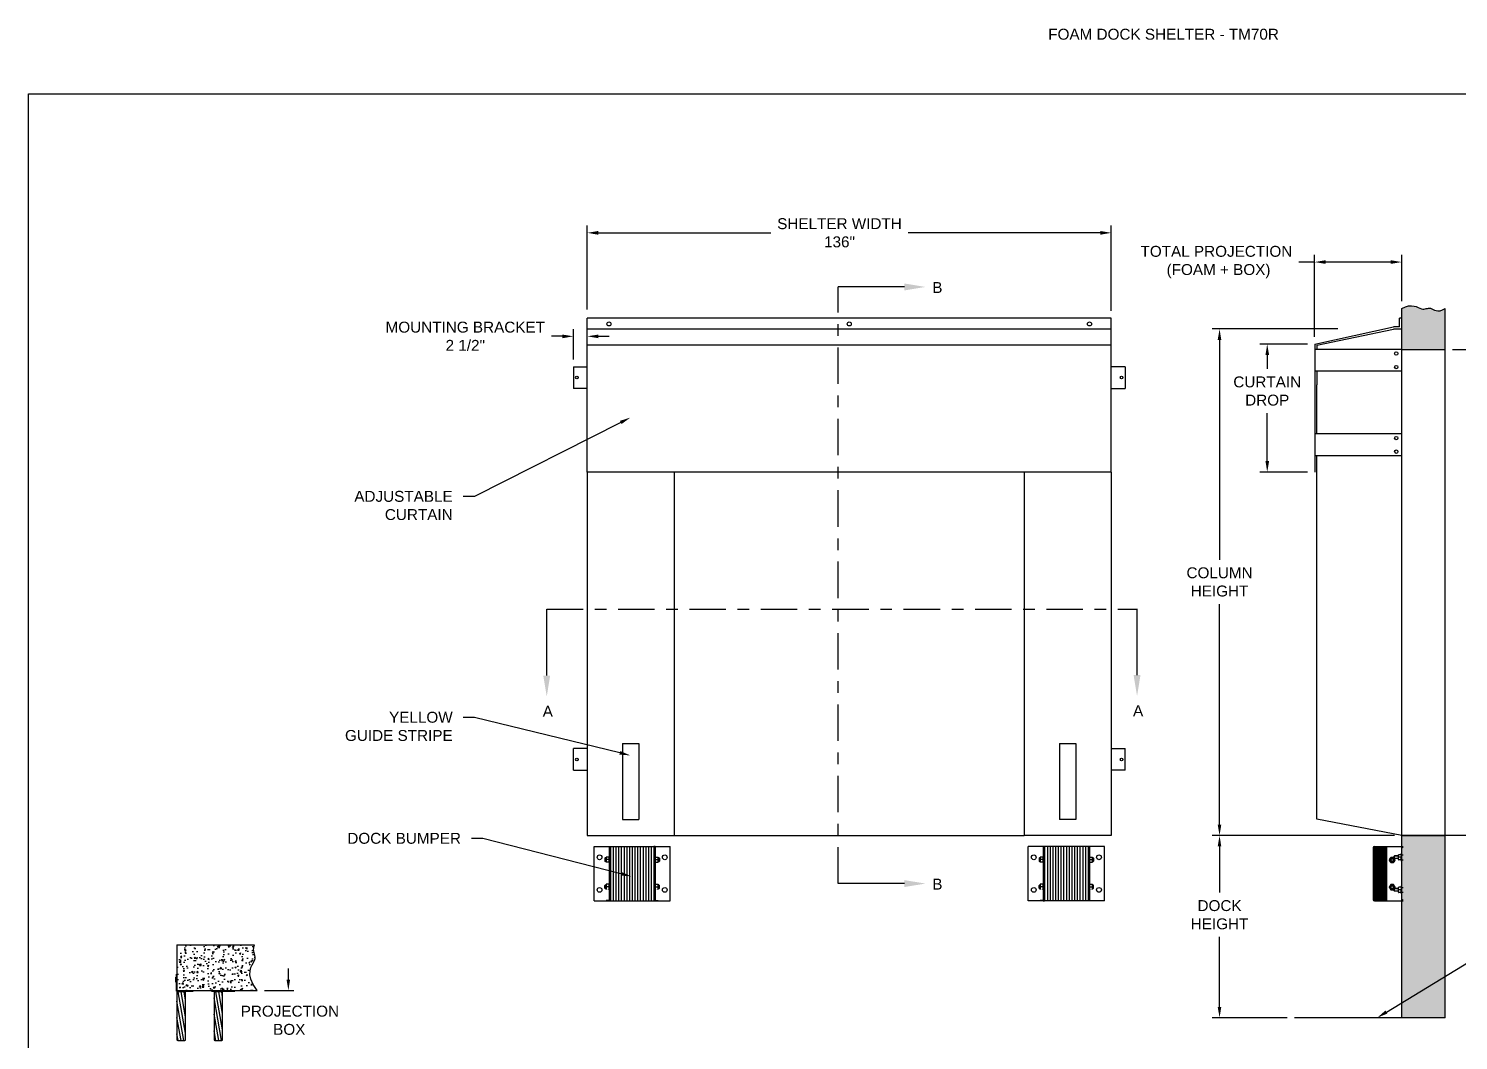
# Model space of a CAD drawing. Header units: inches. Extents: x 197 to 1664, y 242 to 322.
# Drawn here: x 1644.88 to 1657.14, y 312.89 to 321.57 of the extents above; entities that cross this region are included whole.
import ezdxf
from ezdxf import colors
from ezdxf.entities.mleader import LeaderData, LeaderLine
from ezdxf.math import Vec2, Vec3

# ---------------------------------------------------------------- set-up
doc = ezdxf.new("R2010")
doc.units = ezdxf.units.IN
doc.header["$LTSCALE"] = 0.25
doc.header["$MEASUREMENT"] = 0
doc.linetypes.add('CENTER', pattern=[2, 1.25, -0.25, 0.25, -0.25])
for name, color, linetype in [('ANNOTATIONS', 1, 'Continuous'), ('DETAILS', 4, 'Continuous'), ('SECTION CUTS', 6, 'CENTER'), ('TM70R', 7, 'Continuous')]:
    doc.layers.add(name, color=color, linetype=linetype)
doc.styles.add('ARIAL', font='arial.ttf', dxfattribs={"height": 0.09375})
doc.styles.get("Standard").update_dxf_attribs({"font": 'romans.shx'})
doc.dimstyles.new('STANDARD$0', dxfattribs={"dimtxt": 0.09375, "dimasz": 0.0625, "dimexe": 0.0625, "dimexo": 0.0625, "dimgap": 0.0625, "dimtad": 0, "dimtih": 1, "dimtoh": 1, "dimdec": 4, "dimzin": 1, "dimdsep": 46, "dimlunit": 4, "dimtxsty": 'ARIAL', "dimcen": 0.089844, "dimadec": 0, "dimazin": 0, "dimtfac": 1, "dimtdec": 4, "dimtofl": 0, "dimtmove": 0, "dimatfit": 3, "dimfxl": 1, "dimfrac": 2, "dimtolj": 1, "dimtzin": 0, "dimarcsym": 0})

# ---------------------------------------------------------------- blocks, each defined once
blk = doc.blocks.new('*D2')
at = {"layer": 'ANNOTATIONS', "color": 0, "lineweight": -2, "transparency": 16777216}
for p, q in [((1649.551, 318.732), (1649.551, 318.992)), ((1649.67, 318.732), (1649.67, 318.992)), ((1649.457, 318.93), (1649.363, 318.93)), ((1649.764, 318.93), (1649.858, 318.93))]:
    blk.add_line(p, q, dxfattribs=at)
at = {"layer": 'ANNOTATIONS', "color": 0, "transparency": 16777216}
for points in [[(1649.457, 318.945), (1649.457, 318.914), (1649.551, 318.93)], [(1649.764, 318.945), (1649.764, 318.914), (1649.67, 318.93)]]:
    blk.add_solid(points, dxfattribs=at)
at = {"layer": 'defpoints', "color": 0, "transparency": 16777216}
for p in [(1649.67, 318.93), (1649.551, 318.669), (1649.67, 318.669)]:
    blk.add_point(p, dxfattribs=at)
at = {"layer": 'ANNOTATIONS', "color": 0, "transparency": 16777216, "insert": (1648.623, 318.93), "char_height": 0.09375, "attachment_point": 5, "style": 'ARIAL'}
blk.add_mtext('\\A1;MOUNTING BRACKET \\P2 1/2"', dxfattribs=at)
blk = doc.blocks.new('*D7')
at = {"layer": 'ANNOTATIONS', "color": 0, "lineweight": -2, "transparency": 16777216}
for p, q in [((1657.093, 318.818), (1657.674, 318.818)), ((1657.612, 318.724), (1657.612, 316.922)), ((1657.612, 314.74), (1657.612, 316.542)), ((1657.437, 314.646), (1657.674, 314.646))]:
    blk.add_line(p, q, dxfattribs=at)
at = {"layer": 'ANNOTATIONS', "color": 0, "transparency": 16777216}
for points in [[(1657.596, 318.724), (1657.628, 318.724), (1657.612, 318.818)], [(1657.596, 314.74), (1657.628, 314.74), (1657.612, 314.646)]]:
    blk.add_solid(points, dxfattribs=at)
at = {"layer": 'defpoints', "color": 0, "transparency": 16777216}
for p in [(1657.031, 318.818), (1657.612, 318.818), (1657.375, 314.646)]:
    blk.add_point(p, dxfattribs=at)
at = {"layer": 'ANNOTATIONS', "color": 0, "transparency": 16777216, "insert": (1657.612, 316.732), "char_height": 0.09375, "attachment_point": 5, "style": 'ARIAL'}
blk.add_mtext('\\A1;OPENING \\PHEIGHT', dxfattribs=at)
blk = doc.blocks.new('*D8')
at = {"layer": 'ANNOTATIONS', "color": 0, "lineweight": -2, "transparency": 16777216}
for p, q in [((1656.109, 318.993), (1655.032, 318.993)), ((1655.095, 318.899), (1655.095, 317.012)), ((1655.095, 314.74), (1655.095, 316.632)), ((1656.595, 314.646), (1655.032, 314.646))]:
    blk.add_line(p, q, dxfattribs=at)
at = {"layer": 'ANNOTATIONS', "color": 0, "transparency": 16777216}
for points in [[(1655.079, 318.899), (1655.11, 318.899), (1655.095, 318.993)], [(1655.079, 314.74), (1655.11, 314.74), (1655.095, 314.646)]]:
    blk.add_solid(points, dxfattribs=at)
at = {"layer": 'defpoints', "color": 0, "transparency": 16777216}
for p in [(1655.095, 318.993), (1656.172, 318.993), (1656.658, 314.646)]:
    blk.add_point(p, dxfattribs=at)
at = {"layer": 'ANNOTATIONS', "color": 0, "transparency": 16777216, "insert": (1655.095, 316.822), "char_height": 0.09375, "attachment_point": 5, "style": 'ARIAL'}
blk.add_mtext('\\A1;COLUMN \\PHEIGHT', dxfattribs=at)
blk = doc.blocks.new('*D9')
at = {"layer": 'ANNOTATIONS', "color": 0, "lineweight": -2, "transparency": 16777216}
for p, q in [((1656.595, 314.646), (1655.032, 314.646)), ((1655.095, 314.552), (1655.095, 314.156)), ((1655.095, 313.176), (1655.095, 313.776)), ((1655.676, 313.083), (1655.032, 313.083))]:
    blk.add_line(p, q, dxfattribs=at)
at = {"layer": 'ANNOTATIONS', "color": 0, "transparency": 16777216}
for points in [[(1655.079, 314.552), (1655.11, 314.552), (1655.095, 314.646)], [(1655.079, 313.176), (1655.11, 313.176), (1655.095, 313.083)]]:
    blk.add_solid(points, dxfattribs=at)
at = {"layer": 'defpoints', "color": 0, "transparency": 16777216}
for p in [(1655.095, 314.646), (1656.658, 314.646), (1655.738, 313.083)]:
    blk.add_point(p, dxfattribs=at)
at = {"layer": 'ANNOTATIONS', "color": 0, "transparency": 16777216, "insert": (1655.095, 313.966), "char_height": 0.0938, "attachment_point": 5, "style": 'ARIAL'}
blk.add_mtext('\\A1;DOCK\\PHEIGHT', dxfattribs=at)
blk = doc.blocks.new('*D10')
at = {"layer": 'ANNOTATIONS', "color": 0, "lineweight": -2, "transparency": 16777216}
for p, q in [((1655.911, 318.926), (1655.911, 319.63)), ((1656.658, 319.231), (1656.658, 319.63)), ((1655.911, 319.567), (1655.775, 319.567)), ((1656.564, 319.567), (1656.005, 319.567))]:
    blk.add_line(p, q, dxfattribs=at)
at = {"layer": 'ANNOTATIONS', "color": 0, "transparency": 16777216}
for points in [[(1656.005, 319.583), (1656.005, 319.552), (1655.911, 319.567)], [(1656.564, 319.583), (1656.564, 319.552), (1656.658, 319.567)]]:
    blk.add_solid(points, dxfattribs=at)
at = {"layer": 'defpoints', "color": 0, "transparency": 16777216}
for p in [(1656.658, 319.567), (1656.658, 319.169), (1655.911, 318.864)]:
    blk.add_point(p, dxfattribs=at)
at = {"layer": 'ANNOTATIONS', "color": 0, "transparency": 16777216, "insert": (1655.068, 319.567), "char_height": 0.09375, "attachment_point": 5, "style": 'ARIAL'}
blk.add_mtext('\\A1;TOTAL PROJECTION\\P (FOAM + BOX)', dxfattribs=at)
blk = doc.blocks.new('*D14')
at = {"layer": 'ANNOTATIONS', "color": 0, "lineweight": -2, "transparency": 16777216}
for p, q in [((1655.849, 318.864), (1655.442, 318.864)), ((1655.504, 318.77), (1655.504, 318.65)), ((1655.504, 317.859), (1655.504, 318.27)), ((1655.849, 317.765), (1655.442, 317.765))]:
    blk.add_line(p, q, dxfattribs=at)
at = {"layer": 'ANNOTATIONS', "color": 0, "transparency": 16777216}
for points in [[(1655.489, 318.77), (1655.52, 318.77), (1655.504, 318.864)], [(1655.489, 317.859), (1655.52, 317.859), (1655.504, 317.765)]]:
    blk.add_solid(points, dxfattribs=at)
at = {"layer": 'defpoints', "color": 0, "transparency": 16777216}
for p in [(1655.504, 318.864), (1655.911, 318.864), (1655.911, 317.765)]:
    blk.add_point(p, dxfattribs=at)
at = {"layer": 'ANNOTATIONS', "color": 0, "transparency": 16777216, "insert": (1655.504, 318.46), "char_height": 0.09375, "attachment_point": 5, "style": 'ARIAL'}
blk.add_mtext('\\A1;CURTAIN\\PDROP', dxfattribs=at)
blk = doc.blocks.new('*D15')
at = {"layer": 'ANNOTATIONS', "color": 0, "lineweight": -2, "transparency": 16777216}
for p, q in [((1649.67, 319.161), (1649.67, 319.881)), ((1654.166, 319.149), (1654.166, 319.881)), ((1649.764, 319.818), (1651.245, 319.818)), ((1654.072, 319.818), (1652.424, 319.818))]:
    blk.add_line(p, q, dxfattribs=at)
at = {"layer": 'ANNOTATIONS', "color": 0, "transparency": 16777216}
for points in [[(1649.764, 319.834), (1649.764, 319.802), (1649.67, 319.818)], [(1654.072, 319.834), (1654.072, 319.802), (1654.166, 319.818)]]:
    blk.add_solid(points, dxfattribs=at)
at = {"layer": 'defpoints', "color": 0, "transparency": 16777216}
for p in [(1654.166, 319.818), (1649.67, 319.098), (1654.166, 319.087)]:
    blk.add_point(p, dxfattribs=at)
at = {"layer": 'ANNOTATIONS', "color": 0, "transparency": 16777216, "insert": (1651.834, 319.818), "char_height": 0.09375, "attachment_point": 5, "style": 'ARIAL'}
blk.add_mtext('\\A1;SHELTER WIDTH\\P136"', dxfattribs=at)
blk = doc.blocks.new('*D18')
at = {"layer": 'ANNOTATIONS', "color": 0, "linetype": 'Continuous', "lineweight": -2, "transparency": 16777216}
for p, q in [((1647.105, 313.41), (1647.105, 313.504)), ((1646.9, 313.317), (1647.152, 313.317)), ((1646.573, 312.815), (1647.152, 312.815)), ((1647.105, 312.721), (1647.105, 312.627))]:
    blk.add_line(p, q, dxfattribs=at)
at = {"layer": 'ANNOTATIONS', "color": 0, "linetype": 'Continuous', "transparency": 16777216}
for points in [[(1647.089, 313.41), (1647.12, 313.41), (1647.105, 313.317)], [(1647.089, 312.721), (1647.12, 312.721), (1647.105, 312.815)]]:
    blk.add_solid(points, dxfattribs=at)
at = {"layer": 'defpoints', "color": 0, "linetype": 'Continuous', "transparency": 16777216}
for p in [(1646.837, 313.317), (1646.511, 312.815), (1647.105, 312.815)]:
    blk.add_point(p, dxfattribs=at)
at = {"layer": 'ANNOTATIONS', "color": 0, "linetype": 'Continuous', "transparency": 16777216, "insert": (1647.105, 313.164), "char_height": 0.0938, "attachment_point": 5, "rotation": 90, "style": 'ARIAL'}
blk.add_mtext('\\A1;  ', dxfattribs=at)

msp = doc.modelspace()

# ---------------------------------------------------------------- hatches: boundary and pattern name
at = {"layer": 'DETAILS'}
h = msp.add_hatch(dxfattribs=at)
h.set_pattern_fill('AR-CONC', color=256, scale=0.016312, style=0)
h.set_pattern_definition([(50, (1639.33352, 312.03032), (0.1170011, -0.0102363), [0.0122342, -0.1345758]), (355, (1639.33352, 312.03032), (-0.0226334, 0.1226992), [0.0097873, -0.1076607]), (100.4514, (1639.34327, 312.02947), (0.0943677, 0.1124629), [0.0103974, -0.1143719]), (46.1842, (1639.33352, 312.06294), (0.1740907, -0.0269998), [0.0183512, -0.2018637]), (96.6356, (1639.34803, 312.0607), (0.1524643, 0.1589003), [0.015596, -0.1715578]), (351.1842, (1639.33352, 312.06294), (0.152464, 0.1589004), [0.014681, -0.161491]), (21, (1639.349835, 312.05479), (0.0973688, -0.0656761), [0.0122342, -0.1345758]), (326, (1639.34984, 312.05479), (0.0396901, 0.118288), [0.0097873, -0.1076607]), (71.4514, (1639.35795, 312.04931), (0.137059, 0.0526119), [0.0103974, -0.1143719]), (37.5, (1639.333523, 312.03032), (0.00198354, 0.05430238), [0, -0.1063557, 0, -0.1092919, 0, -0.10806847]), (7.5, (1639.33352, 312.03032), (0.0429125, 0.0643373), [0, -0.0623127, 0, -0.10390885, 0, -0.04118836]), (327.5, (1639.297147, 312.03032), (0.0870783, -0.0036792), [0, -0.04078055, 0, -0.1272353, 0, -0.1688315]), (317.5, (1639.280834, 312.03032), (0.0951306, 0.01632935), [0, -0.0530147, 0, -0.0844973, 0, -0.1198948])])
h.paths.add_polyline_path([(1646.78376, 313.41364), (1646.77572, 313.45214), (1646.77657, 313.48497), (1646.78358, 313.51288), (1646.794, 313.53661), (1646.8051, 313.5569), (1646.81413, 313.57451), (1646.81898, 313.59014), (1646.82009, 313.60428), (1646.81852, 313.61739), (1646.81531, 313.62991), (1646.81153, 313.64231), (1646.80825, 313.65504), (1646.80651, 313.66855), (1646.80738, 313.68329), (1646.81154, 313.69972), (1646.81464, 313.70853), (1646.14924, 313.70853), (1646.14924, 313.31665), (1646.83747, 313.31665), (1646.80343, 313.36873)])
h = msp.add_hatch(dxfattribs=at)
h.set_pattern_fill('ANSI31', color=256, scale=0.195943, angle=235, style=0)
h.set_pattern_definition([(280, (1639.333523, 312.103797), (0.02412072, 0.004253134), [])])
edge = h.paths.add_edge_path()
edge.add_arc((1646.535, 312.89414), 0.00612, 269.999884, 359.999884)
edge.add_line((1646.54112, 312.89414), (1646.54112, 313.29828))
edge.add_arc((1646.535, 313.29828), 0.00612, 359.999884, 449.999884)
edge.add_line((1646.535, 313.3044), (1646.47377, 313.3044))
edge.add_arc((1646.47377, 313.29828), 0.00612, 89.999884, 179.999884)
edge.add_line((1646.46764, 313.29828), (1646.46764, 312.89415))
edge.add_arc((1646.47377, 312.89415), 0.00612, 179.999884, 269.999884)
edge.add_line((1646.47377, 312.88802), (1646.535, 312.88802))
edge = h.paths.add_edge_path()
edge.add_arc((1646.21659, 312.89414), 0.00612, 269.999884, 359.999884)
edge.add_line((1646.22271, 312.89414), (1646.22271, 313.29828))
edge.add_arc((1646.21659, 313.29828), 0.00612, 359.999884, 449.999884)
edge.add_line((1646.21659, 313.3044), (1646.15536, 313.3044))
edge.add_arc((1646.15536, 313.29828), 0.00612, 89.999884, 179.999884)
edge.add_line((1646.14924, 313.29828), (1646.14924, 312.89414))
edge.add_arc((1646.15536, 312.89414), 0.00612, 179.999884, 269.999884)
edge.add_line((1646.15536, 312.88802), (1646.21659, 312.88802))
at = {"layer": 'TM70R'}
h = msp.add_hatch(dxfattribs=at)
h.set_pattern_fill('AR-CONC', color=256, scale=0.015535, style=0)
h.set_pattern_definition([(50, (1649.46017, 311.48243), (0.1114296, -0.0097488), [0.0116516, -0.1281675]), (355, (1649.46017, 311.48243), (-0.0215556, 0.1168564), [0.0093213, -0.102534]), (100.4514, (1649.46946, 311.48162), (0.089874, 0.1071075), [0.0099023, -0.1089256]), (46.1842, (1649.46017, 311.5135), (0.1658007, -0.0257141), [0.0174774, -0.1922512]), (96.6356, (1649.47399, 311.51136), (0.145204, 0.1513336), [0.0148535, -0.1633883]), (351.1842, (1649.46017, 311.5135), (0.145204, 0.1513337), [0.013982, -0.153801]), (21, (1649.47571, 311.50573), (0.0927322, -0.06254865), [0.0116516, -0.1281675]), (326, (1649.47571, 311.50573), (0.0378001, 0.1126553), [0.0093213, -0.102534]), (71.4514, (1649.48343, 311.50052), (0.1305324, 0.0501066), [0.0099023, -0.1089256]), (37.5, (1649.46017, 311.48243), (0.00188909, 0.05171655), [0, -0.10129113, 0, -0.1040875, 0, -0.10292235]), (7.5, (1649.46017, 311.48243), (0.04086903, 0.06127363), [0, -0.0593454, 0, -0.0989608, 0, -0.039227]), (327.5, (1649.425527, 311.48243), (0.08293171, -0.003504), [0, -0.03883862, 0, -0.1211765, 0, -0.1607919]), (317.5, (1649.40999, 311.48243), (0.0906006, 0.01555176), [0, -0.0504902, 0, -0.0804736, 0, -0.11418555])])
h.paths.add_polyline_path([(1656.65776, 318.8177), (1657.03098, 318.8177), (1657.03098, 319.16875), (1657.00763, 319.15636), (1656.97835, 319.14743), (1656.94773, 319.15175), (1656.91062, 319.1687), (1656.90582, 319.17057), (1656.89622, 319.17213), (1656.88698, 319.17167), (1656.87788, 319.16991), (1656.85422, 319.16382), (1656.8326, 319.16408), (1656.81354, 319.17139), (1656.79894, 319.17792), (1656.78239, 319.18455), (1656.76354, 319.18983), (1656.74202, 319.19232), (1656.71745, 319.1906), (1656.68949, 319.18323), (1656.65776, 319.16875)])
h.paths.add_polyline_path([(1657.03098, 314.64584), (1656.65776, 314.64584), (1656.65776, 313.08261), (1657.03098, 313.08261)])
at = {"layer": 'TM70R', "ltscale": 8}
h = msp.add_hatch(dxfattribs=at)
h.set_pattern_fill('LINE', color=256, scale=0.093306, angle=90, style=0)
h.set_pattern_definition([(90, (1508.926735, 308.512474), (-0.01166325, 7e-19), [])])
edge = h.paths.add_edge_path()
edge.add_arc((1656.4921, 312.91601), 1.63678, 88.692119, 92.570528)
edge.add_arc((1656.42449, 314.54102), 0.01166, 119.810774, 180)
edge.add_line((1656.41283, 314.54102), (1656.41283, 314.09782))
edge.add_arc((1656.42449, 314.09782), 0.01166, 180, 270)
edge.add_line((1656.42449, 314.08616), (1656.52946, 314.08616))
edge.add_line((1656.52946, 314.08616), (1656.52946, 314.55236))

# ---------------------------------------------------------------- linework, layer by layer
at = {"layer": 'defpoints'}
msp.add_lwpolyline([(1663.59417, 308.27517), (1644.87605, 308.27517), (1644.87605, 321.01028), (1663.59417, 321.01028)], close=True, dxfattribs=at)
at = {"layer": 'DETAILS'}
for p, q in [((1646.14924, 313.70853), (1646.14924, 313.31665)), ((1646.14924, 313.70853), (1646.81464, 313.70853)), ((1646.13699, 313.42993), (1646.13699, 313.38706)), ((1646.14924, 313.31665), (1646.83747, 313.31665)), ((1646.63909, 313.31052), (1646.63909, 313.3044))]:
    msp.add_line(p, q, dxfattribs=at)
msp.add_lwpolyline([(1646.83747, 313.31665), (1646.80343, 313.36873), (1646.78376, 313.41364), (1646.77572, 313.45214), (1646.77657, 313.48497), (1646.78358, 313.51288), (1646.794, 313.53661), (1646.8051, 313.5569), (1646.81413, 313.57451), (1646.81898, 313.59014), (1646.82009, 313.60428), (1646.81852, 313.61739), (1646.81531, 313.62991), (1646.81153, 313.64231), (1646.80825, 313.65504), (1646.80651, 313.66855), (1646.80738, 313.68329), (1646.81154, 313.69972), (1646.81464, 313.70853)], dxfattribs=at)
at = {"layer": 'DETAILS', "const_width": 0.01225}
msp.add_lwpolyline([(1646.14311, 313.45748), (1646.14311, 313.31665, 0.41421356), (1646.14924, 313.31052), (1646.29007, 313.31052)], format="xyb", dxfattribs=at)
at = {"layer": 'DETAILS'}
for points in [[(1646.21659, 312.88802, 0.41421356), (1646.22271, 312.89414), (1646.22271, 313.29828, 0.41421356), (1646.21659, 313.3044), (1646.15536, 313.3044, 0.41421356), (1646.14924, 313.29828), (1646.14924, 312.89414, 0.41421356), (1646.15536, 312.88802)], [(1646.535, 312.88802, 0.41421356), (1646.54112, 312.89414), (1646.54112, 313.29828, 0.41421356), (1646.535, 313.3044), (1646.47377, 313.3044, 0.41421356), (1646.46764, 313.29828), (1646.46764, 312.89415, 0.41421356), (1646.47377, 312.88802)]]:
    msp.add_lwpolyline(points, format="xyb", close=True, dxfattribs=at)
at = {"layer": 'DETAILS', "const_width": 0.01225}
msp.add_lwpolyline([(1646.44315, 313.31052), (1646.63909, 313.31052)], dxfattribs=at)
at = {"layer": 'SECTION CUTS'}
for p, q in [((1651.82202, 314.2338), (1651.82202, 319.35363)), ((1649.32186, 316.58831), (1654.38704, 316.58831))]:
    msp.add_line(p, q, dxfattribs=at)
at = {"layer": 'TM70R'}
for p, q in [((1656.65776, 313.08261), (1656.65776, 319.16875)), ((1657.03098, 313.08261), (1657.03098, 319.16875)), ((1649.67007, 317.7653), (1649.67007, 319.08596)), ((1654.16553, 319.08596), (1649.67007, 319.08596)), ((1654.16553, 318.99265), (1649.67007, 318.99265)), ((1654.16553, 317.7653), (1654.16553, 319.08596)), ((1655.91131, 318.86354), (1656.58778, 319.01001)), ((1655.92867, 318.85269), (1656.58778, 318.99265)), ((1656.6404, 319.01001), (1656.58778, 319.01001)), ((1656.65776, 318.99265), (1656.58778, 318.99265)), ((1656.65776, 319.08596), (1656.6404, 319.08596)), ((1656.6404, 319.01001), (1656.6404, 319.08596)), ((1656.65776, 318.99265), (1656.65776, 319.08596)), ((1655.91131, 318.86354), (1655.91131, 317.7653)), ((1654.16553, 318.85269), (1649.67007, 318.85269)), ((1656.65776, 318.8177), (1655.91131, 318.8177)), ((1655.92867, 318.85269), (1655.92867, 318.8177)), ((1656.65776, 318.8177), (1657.03098, 318.8177)), ((1649.55064, 318.66936), (1649.67007, 318.66936)), ((1649.55064, 318.66936), (1649.55064, 318.48275)), ((1654.28496, 318.66936), (1654.16553, 318.66936)), ((1654.28496, 318.66936), (1654.28496, 318.48275)), ((1656.65776, 318.63109), (1655.91131, 318.63109)), ((1655.92867, 318.63109), (1655.92867, 318.51446)), ((1655.92867, 318.09187), (1655.92867, 318.51446)), ((1649.67007, 318.48275), (1649.55064, 318.48275)), ((1654.16553, 318.48275), (1654.28496, 318.48275)), ((1656.65776, 318.09187), (1655.91131, 318.09187)), ((1656.65776, 317.90526), (1655.91131, 317.90526)), ((1655.92867, 314.78579), (1655.92867, 317.90526)), ((1649.67007, 317.7653), (1649.67007, 314.64584)), ((1654.16553, 317.7653), (1649.67007, 317.7653)), ((1650.41652, 317.7653), (1650.41652, 314.64584)), ((1653.41908, 317.7653), (1653.41908, 314.64584)), ((1654.16553, 317.7653), (1654.16553, 314.64584)), ((1649.97332, 315.43637), (1649.97332, 314.78323)), ((1649.97332, 315.43637), (1650.11328, 315.43637)), ((1650.11327, 315.43637), (1650.11327, 314.78323)), ((1653.72233, 315.43637), (1653.72233, 314.78323)), ((1653.72233, 315.43637), (1653.86229, 315.43637)), ((1653.86229, 315.43637), (1653.86229, 314.78323)), ((1649.55064, 315.20567), (1649.55064, 315.39228)), ((1649.67007, 315.39228), (1649.55064, 315.39228)), ((1654.16553, 315.39228), (1654.28496, 315.39228)), ((1654.28496, 315.20567), (1654.28496, 315.39228)), ((1649.55064, 315.20567), (1649.67007, 315.20567)), ((1654.28496, 315.20567), (1654.16553, 315.20567)), ((1649.97332, 314.78323), (1650.11327, 314.78323)), ((1653.86229, 314.78323), (1653.72233, 314.78323)), ((1656.65776, 314.64584), (1655.92867, 314.78579)), ((1649.67007, 314.64584), (1650.41652, 314.64584)), ((1650.41652, 314.64584), (1653.41908, 314.64584)), ((1654.16553, 314.64584), (1653.41908, 314.64584)), ((1657.03098, 314.64584), (1656.65776, 314.64584)), ((1656.65776, 314.64584), (1657.03098, 314.64584)), ((1657.92369, 314.64584), (1657.03098, 314.64584)), ((1649.7284, 314.55269), (1650.38154, 314.55269)), ((1649.7284, 314.08616), (1649.7284, 314.55269)), ((1649.8245, 314.4538), (1649.8217, 314.451)), ((1649.8217, 314.451), (1649.8217, 314.42744)), ((1649.83103, 314.4538), (1649.8245, 314.4538)), ((1649.8245, 314.4538), (1649.8245, 314.42464)), ((1649.85669, 314.46092), (1649.83103, 314.46092)), ((1649.83103, 314.46092), (1649.83103, 314.43922)), ((1649.83103, 314.41753), (1649.83103, 314.43922)), ((1649.85378, 314.43922), (1649.83395, 314.43922)), ((1649.85378, 314.43922), (1649.83395, 314.43922)), ((1649.85669, 314.55269), (1649.85669, 314.08616)), ((1649.85669, 314.55269), (1649.86835, 314.55269)), ((1649.85669, 314.46092), (1649.85669, 314.43922)), ((1649.85669, 314.41753), (1649.85669, 314.43922)), ((1649.86835, 314.55269), (1649.86835, 314.08616)), ((1649.86835, 314.55269), (1650.24158, 314.55269)), ((1649.89168, 314.55269), (1649.89168, 314.08616)), ((1649.91501, 314.55269), (1649.91501, 314.08616)), ((1649.93833, 314.55269), (1649.93833, 314.08616)), ((1649.96166, 314.55269), (1649.96166, 314.08616)), ((1649.98499, 314.55269), (1649.98499, 314.08616)), ((1650.00831, 314.55269), (1650.00831, 314.08616)), ((1650.03164, 314.55269), (1650.03164, 314.08616)), ((1650.05497, 314.55269), (1650.05497, 314.08616)), ((1650.07829, 314.55269), (1650.07829, 314.08616)), ((1650.10162, 314.55269), (1650.10162, 314.08616)), ((1650.12495, 314.55269), (1650.12495, 314.08616)), ((1650.14827, 314.55269), (1650.14827, 314.08616)), ((1650.1716, 314.55269), (1650.1716, 314.08616)), ((1650.19493, 314.55269), (1650.19493, 314.08616)), ((1650.21825, 314.55269), (1650.21825, 314.08616)), ((1650.24158, 314.55269), (1650.24158, 314.08616)), ((1650.25324, 314.55269), (1650.24158, 314.55269)), ((1650.25324, 314.55269), (1650.25324, 314.08616)), ((1650.25324, 314.46092), (1650.2789, 314.46092)), ((1650.25324, 314.46092), (1650.25324, 314.43922)), ((1650.25324, 314.41753), (1650.25324, 314.43922)), ((1650.25616, 314.43922), (1650.27598, 314.43922)), ((1650.25616, 314.43922), (1650.27598, 314.43922)), ((1650.2789, 314.46092), (1650.2789, 314.43922)), ((1650.2789, 314.4538), (1650.28543, 314.4538)), ((1650.2789, 314.41753), (1650.2789, 314.43922)), ((1650.28543, 314.4538), (1650.28823, 314.451)), ((1650.28543, 314.4538), (1650.28543, 314.42464)), ((1650.28823, 314.451), (1650.28823, 314.42744)), ((1650.38154, 314.08616), (1650.38154, 314.55269)), ((1654.10721, 314.55269), (1653.45406, 314.55269)), ((1653.45406, 314.08616), (1653.45406, 314.55269)), ((1653.55017, 314.4538), (1653.54737, 314.451)), ((1653.54737, 314.451), (1653.54737, 314.42744)), ((1653.55017, 314.4538), (1653.55017, 314.42464)), ((1653.5567, 314.4538), (1653.55017, 314.4538)), ((1653.58236, 314.46092), (1653.5567, 314.46092)), ((1653.5567, 314.46092), (1653.5567, 314.43922)), ((1653.5567, 314.41753), (1653.5567, 314.43922)), ((1653.57944, 314.43922), (1653.55962, 314.43922)), ((1653.57944, 314.43922), (1653.55962, 314.43922)), ((1653.58236, 314.55269), (1653.59402, 314.55269)), ((1653.58236, 314.55269), (1653.58236, 314.08616)), ((1653.58236, 314.46092), (1653.58236, 314.43922)), ((1653.58236, 314.41753), (1653.58236, 314.43922)), ((1653.96725, 314.55269), (1653.59402, 314.55269)), ((1653.59402, 314.55269), (1653.59402, 314.08616)), ((1653.61735, 314.55269), (1653.61735, 314.08616)), ((1653.64068, 314.55269), (1653.64068, 314.08616)), ((1653.664, 314.55269), (1653.664, 314.08616)), ((1653.68733, 314.55269), (1653.68733, 314.08616)), ((1653.71066, 314.55269), (1653.71066, 314.08616)), ((1653.73398, 314.55269), (1653.73398, 314.08616)), ((1653.75731, 314.55269), (1653.75731, 314.08616)), ((1653.78064, 314.55269), (1653.78064, 314.08616)), ((1653.80396, 314.55269), (1653.80396, 314.08616)), ((1653.82729, 314.55269), (1653.82729, 314.08616)), ((1653.85062, 314.55269), (1653.85062, 314.08616)), ((1653.87394, 314.55269), (1653.87394, 314.08616)), ((1653.89727, 314.55269), (1653.89727, 314.08616)), ((1653.92059, 314.55269), (1653.92059, 314.08616)), ((1653.94392, 314.55269), (1653.94392, 314.08616)), ((1653.97891, 314.55269), (1653.96725, 314.55269)), ((1653.96725, 314.55269), (1653.96725, 314.08616)), ((1653.97891, 314.55269), (1653.97891, 314.08616)), ((1653.97891, 314.46092), (1654.00457, 314.46092)), ((1653.97891, 314.46092), (1653.97891, 314.43922)), ((1653.97891, 314.41753), (1653.97891, 314.43922)), ((1653.98183, 314.43922), (1654.00165, 314.43922)), ((1653.98183, 314.43922), (1654.00165, 314.43922)), ((1654.00457, 314.46092), (1654.00457, 314.43922)), ((1654.00457, 314.4538), (1654.0111, 314.4538)), ((1654.00457, 314.41753), (1654.00457, 314.43922)), ((1654.0111, 314.4538), (1654.0111, 314.42464)), ((1654.0111, 314.4538), (1654.0139, 314.451)), ((1654.0139, 314.451), (1654.0139, 314.42744)), ((1654.10721, 314.08616), (1654.10721, 314.55269)), ((1656.41283, 314.54102), (1656.41283, 314.09782)), ((1656.42449, 314.55269), (1656.52946, 314.55269)), ((1656.52946, 314.08616), (1656.52946, 314.55269)), ((1656.52946, 314.55269), (1656.66942, 314.55269)), ((1656.59361, 314.46911), (1656.59594, 314.47145)), ((1656.59361, 314.45005), (1656.59361, 314.46911)), ((1656.62923, 314.46911), (1656.59361, 314.46911)), ((1656.59594, 314.44772), (1656.59361, 314.45005)), ((1656.62923, 314.44965), (1656.59361, 314.44965)), ((1656.59594, 314.44772), (1656.59594, 314.47145)), ((1656.62923, 314.47145), (1656.59594, 314.47145)), ((1656.62923, 314.44772), (1656.59594, 314.44772)), ((1656.62923, 314.43968), (1656.62923, 314.47909)), ((1656.65028, 314.4819), (1656.63204, 314.4819)), ((1656.65028, 314.45938), (1656.63204, 314.45938)), ((1656.65309, 314.4934), (1656.65309, 314.42536)), ((1656.65776, 314.4934), (1656.65309, 314.4934)), ((1656.65309, 314.47908), (1656.65309, 314.4622)), ((1656.65309, 314.43968), (1656.65309, 314.45657)), ((1656.65776, 314.08616), (1656.65776, 314.55269)), ((1656.65776, 314.42536), (1656.65776, 314.4934)), ((1656.65776, 314.47979), (1656.66942, 314.47979)), ((1656.65776, 314.43897), (1656.66942, 314.43897)), ((1649.8245, 314.42464), (1649.8217, 314.42744)), ((1649.83103, 314.42464), (1649.8245, 314.42464)), ((1649.85669, 314.41753), (1649.83103, 314.41753)), ((1650.25324, 314.41753), (1650.2789, 314.41753)), ((1650.2789, 314.42464), (1650.28543, 314.42464)), ((1650.28543, 314.42464), (1650.28823, 314.42744)), ((1653.55017, 314.42464), (1653.54737, 314.42744)), ((1653.5567, 314.42464), (1653.55017, 314.42464)), ((1653.58236, 314.41753), (1653.5567, 314.41753)), ((1653.97891, 314.41753), (1654.00457, 314.41753)), ((1654.00457, 314.42464), (1654.0111, 314.42464)), ((1654.0111, 314.42464), (1654.0139, 314.42744)), ((1656.65028, 314.43686), (1656.63204, 314.43686)), ((1656.65776, 314.42536), (1656.65309, 314.42536)), ((1649.8245, 314.22054), (1649.8217, 314.21774)), ((1649.8217, 314.19418), (1649.8217, 314.21774)), ((1649.8245, 314.19138), (1649.8217, 314.19418)), ((1649.83103, 314.22054), (1649.8245, 314.22054)), ((1649.8245, 314.19138), (1649.8245, 314.22054)), ((1649.85669, 314.22765), (1649.83103, 314.22765)), ((1649.83103, 314.22765), (1649.83103, 314.20596)), ((1649.83103, 314.18426), (1649.83103, 314.20596)), ((1649.85378, 314.20596), (1649.83395, 314.20596)), ((1649.85378, 314.20596), (1649.83395, 314.20596)), ((1649.85669, 314.22765), (1649.85669, 314.20596)), ((1649.85669, 314.18426), (1649.85669, 314.20596)), ((1650.25324, 314.22765), (1650.2789, 314.22765)), ((1650.25324, 314.22765), (1650.25324, 314.20596)), ((1650.25324, 314.18426), (1650.25324, 314.20596)), ((1650.25616, 314.20596), (1650.27598, 314.20596)), ((1650.25616, 314.20596), (1650.27598, 314.20596)), ((1650.2789, 314.22765), (1650.2789, 314.20596)), ((1650.2789, 314.22054), (1650.28543, 314.22054)), ((1650.2789, 314.18426), (1650.2789, 314.20596)), ((1650.28543, 314.22054), (1650.28823, 314.21774)), ((1650.28543, 314.19138), (1650.28543, 314.22054)), ((1650.28543, 314.19138), (1650.28823, 314.19418)), ((1650.28823, 314.19418), (1650.28823, 314.21774)), ((1653.55017, 314.22054), (1653.54737, 314.21774)), ((1653.54737, 314.19418), (1653.54737, 314.21774)), ((1653.55017, 314.19138), (1653.54737, 314.19418)), ((1653.55017, 314.19138), (1653.55017, 314.22054)), ((1653.5567, 314.22054), (1653.55017, 314.22054)), ((1653.58236, 314.22765), (1653.5567, 314.22765)), ((1653.5567, 314.22765), (1653.5567, 314.20596)), ((1653.5567, 314.18426), (1653.5567, 314.20596)), ((1653.57944, 314.20596), (1653.55962, 314.20596)), ((1653.57944, 314.20596), (1653.55962, 314.20596)), ((1653.58236, 314.22765), (1653.58236, 314.20596)), ((1653.58236, 314.18426), (1653.58236, 314.20596)), ((1653.97891, 314.22765), (1654.00457, 314.22765)), ((1653.97891, 314.22765), (1653.97891, 314.20596)), ((1653.97891, 314.18426), (1653.97891, 314.20596)), ((1653.98183, 314.20596), (1654.00165, 314.20596)), ((1653.98183, 314.20596), (1654.00165, 314.20596)), ((1654.00457, 314.22765), (1654.00457, 314.20596)), ((1654.00457, 314.22054), (1654.0111, 314.22054)), ((1654.00457, 314.18426), (1654.00457, 314.20596)), ((1654.0111, 314.19138), (1654.0111, 314.22054)), ((1654.0111, 314.22054), (1654.0139, 314.21774)), ((1654.0111, 314.19138), (1654.0139, 314.19418)), ((1654.0139, 314.19418), (1654.0139, 314.21774)), ((1656.62923, 314.15976), (1656.62923, 314.19917)), ((1656.65028, 314.20198), (1656.63204, 314.20198)), ((1656.65776, 314.21348), (1656.65309, 314.21348)), ((1656.65309, 314.21348), (1656.65309, 314.14545)), ((1656.65309, 314.19917), (1656.65309, 314.18228)), ((1656.65776, 314.14545), (1656.65776, 314.21348)), ((1656.65776, 314.19987), (1656.66942, 314.19987)), ((1649.7284, 314.08616), (1650.38154, 314.08616)), ((1649.83103, 314.19138), (1649.8245, 314.19138)), ((1649.85669, 314.08779), (1649.83103, 314.08779)), ((1649.85669, 314.08616), (1649.86835, 314.08616)), ((1649.86835, 314.08616), (1650.24158, 314.08616)), ((1650.25324, 314.08616), (1650.24158, 314.08616)), ((1650.25324, 314.08779), (1650.2789, 314.08779)), ((1650.2789, 314.19138), (1650.28543, 314.19138)), ((1654.10721, 314.08616), (1653.45406, 314.08616)), ((1653.5567, 314.19138), (1653.55017, 314.19138)), ((1653.58236, 314.08779), (1653.5567, 314.08779)), ((1653.58236, 314.08616), (1653.59402, 314.08616)), ((1653.96725, 314.08616), (1653.59402, 314.08616)), ((1653.97891, 314.08616), (1653.96725, 314.08616)), ((1653.97891, 314.08779), (1654.00457, 314.08779)), ((1654.00457, 314.19138), (1654.0111, 314.19138)), ((1656.42449, 314.08616), (1656.52946, 314.08616)), ((1656.52946, 314.08616), (1656.66942, 314.08616)), ((1656.59361, 314.1892), (1656.59594, 314.19153)), ((1656.62923, 314.1892), (1656.59361, 314.1892)), ((1656.59361, 314.17013), (1656.59361, 314.1892)), ((1656.59594, 314.1678), (1656.59361, 314.17013)), ((1656.62923, 314.16973), (1656.59361, 314.16973)), ((1656.59594, 314.1678), (1656.59594, 314.19153)), ((1656.62923, 314.19153), (1656.59594, 314.19153)), ((1656.62923, 314.1678), (1656.59594, 314.1678)), ((1656.65028, 314.17946), (1656.63204, 314.17946)), ((1656.65028, 314.15695), (1656.63204, 314.15695)), ((1656.65309, 314.15976), (1656.65309, 314.17665)), ((1656.65776, 314.14545), (1656.65309, 314.14545)), ((1656.65776, 314.15905), (1656.66942, 314.15905)), ((1657.03098, 313.08261), (1655.73848, 313.08261))]:
    msp.add_line(p, q, dxfattribs=at)
msp.add_lwpolyline([(1656.65776, 319.16875), (1656.68949, 319.18323), (1656.71745, 319.1906), (1656.74202, 319.19232), (1656.76354, 319.18983), (1656.78239, 319.18455), (1656.79894, 319.17792), (1656.81354, 319.17139), (1656.82656, 319.1664), (1656.83835, 319.16401), (1656.84915, 319.16388), (1656.85919, 319.1653), (1656.86869, 319.16754), (1656.87788, 319.16991), (1656.88698, 319.17167), (1656.89622, 319.17213), (1656.90582, 319.17057), (1656.91602, 319.1666), (1656.92713, 319.16116), (1656.93948, 319.15552), (1656.95337, 319.15096), (1656.96915, 319.14873), (1656.98713, 319.15011), (1657.00763, 319.15636), (1657.03098, 319.16875)], dxfattribs=at)
for points in [[(1656.56359, 314.45775), (1656.55107, 314.43606), (1656.56359, 314.41436), (1656.58864, 314.41436), (1656.60117, 314.43606), (1656.58864, 314.45775)], [(1656.56359, 314.22448), (1656.55107, 314.20279), (1656.56359, 314.1811), (1656.58864, 314.1811), (1656.60117, 314.20279), (1656.58864, 314.22448)]]:
    msp.add_lwpolyline(points, close=True, dxfattribs=at)
for centre, radius in [((1649.8558, 319.03665), 0.01749), ((1651.9178, 319.03665), 0.01749), ((1653.97892, 319.03665), 0.01749), ((1656.61111, 318.78271), 0.01459), ((1656.61111, 318.66608), 0.01459), ((1649.58096, 318.57606), 0.01111), ((1654.25464, 318.57606), 0.01111), ((1656.61111, 318.05688), 0.01459), ((1656.61111, 317.94025), 0.01459), ((1649.58096, 315.29898), 0.01111), ((1654.25464, 315.29898), 0.01111), ((1649.77505, 314.45938), 0.02041), ((1650.33488, 314.45938), 0.02041), ((1653.50072, 314.45938), 0.02041), ((1654.06055, 314.45938), 0.02041), ((1656.57612, 314.43606), 0.02169), ((1656.57612, 314.43606), 0.01458), ((1656.57612, 314.43606), 0.01166), ((1649.77505, 314.17946), 0.02041), ((1650.33488, 314.17946), 0.02041), ((1653.50072, 314.17946), 0.02041), ((1654.06055, 314.17946), 0.02041), ((1656.57612, 314.20279), 0.02169), ((1656.57612, 314.20279), 0.01458), ((1656.57612, 314.20279), 0.01166)]:
    msp.add_circle(centre, radius, dxfattribs=at)
for centre, radius, start, end in [((1649.85266, 314.45007), 0.02163, 149.907216, 210.092784), ((1649.85266, 314.42838), 0.02163, 149.907216, 210.092784), ((1649.83506, 314.45007), 0.02163, 329.907216, 30.092784), ((1649.83506, 314.42838), 0.02163, 329.907216, 30.092784), ((1650.27487, 314.45007), 0.02163, 149.907216, 210.092784), ((1650.27487, 314.42838), 0.02163, 149.907216, 210.092784), ((1650.25727, 314.45007), 0.02163, 329.907216, 30.092784), ((1650.25727, 314.42838), 0.02163, 329.907216, 30.092784), ((1653.57833, 314.45007), 0.02163, 149.907216, 210.092784), ((1653.57833, 314.42838), 0.02163, 149.907216, 210.092784), ((1653.56073, 314.45007), 0.02163, 329.907216, 30.092784), ((1653.56073, 314.42838), 0.02163, 329.907216, 30.092784), ((1654.00054, 314.45007), 0.02163, 149.907216, 210.092784), ((1654.00054, 314.42838), 0.02163, 149.907216, 210.092784), ((1653.98294, 314.45007), 0.02163, 329.907216, 30.092784), ((1653.98294, 314.42838), 0.02163, 329.907216, 30.092784), ((1656.42449, 314.54102), 0.01166, 90, 180), ((1656.63204, 314.47908), 0.00281, 90, 180), ((1656.63204, 314.4622), 0.00281, 180, 270), ((1656.63204, 314.45657), 0.00281, 90, 180), ((1656.63204, 314.43968), 0.00281, 180, 270), ((1656.65028, 314.47908), 0.00281, 0, 90), ((1656.65028, 314.4622), 0.00281, 270, 0), ((1656.65028, 314.45657), 0.00281, 0, 90), ((1656.65028, 314.43968), 0.00281, 270, 0), ((1656.65776, 314.54102), 0.01166, 0, 90), ((1649.85266, 314.2168), 0.02163, 149.907216, 210.092784), ((1649.85266, 314.19511), 0.02163, 149.907216, 210.092784), ((1649.83506, 314.2168), 0.02163, 329.907216, 30.092784), ((1649.83506, 314.19511), 0.02163, 329.907216, 30.092784), ((1650.27487, 314.2168), 0.02163, 149.907216, 210.092784), ((1650.27487, 314.19511), 0.02163, 149.907216, 210.092784), ((1650.25727, 314.2168), 0.02163, 329.907216, 30.092784), ((1650.25727, 314.19511), 0.02163, 329.907216, 30.092784), ((1653.57833, 314.2168), 0.02163, 149.907216, 210.092784), ((1653.57833, 314.19511), 0.02163, 149.907216, 210.092784), ((1653.56073, 314.2168), 0.02163, 329.907216, 30.092784), ((1653.56073, 314.19511), 0.02163, 329.907216, 30.092784), ((1654.00054, 314.2168), 0.02163, 149.907216, 210.092784), ((1654.00054, 314.19511), 0.02163, 149.907216, 210.092784), ((1653.98294, 314.2168), 0.02163, 329.907216, 30.092784), ((1653.98294, 314.19511), 0.02163, 329.907216, 30.092784), ((1656.63204, 314.19917), 0.00281, 90, 180), ((1656.65028, 314.19917), 0.00281, 0, 90), ((1656.42449, 314.09782), 0.01166, 180, 270), ((1656.63204, 314.18228), 0.00281, 180, 270), ((1656.63204, 314.17665), 0.00281, 90, 180), ((1656.63204, 314.15976), 0.00281, 180, 270), ((1656.65028, 314.18228), 0.00281, 270, 0), ((1656.65028, 314.17665), 0.00281, 0, 90), ((1656.65028, 314.15976), 0.00281, 270, 0), ((1656.65776, 314.09782), 0.01166, 270, 0)]:
    msp.add_arc(centre, radius, start, end, dxfattribs=at)

# ---------------------------------------------------------------- texts
at = {"layer": 'ANNOTATIONS', "insert": (1653.62503, 321.56931), "char_height": 0.09375, "width": 6.6097632, "attachment_point": 1, "line_spacing_factor": 0.86134, "style": 'ARIAL'}
msp.add_mtext('FOAM DOCK SHELTER - TM70R', dxfattribs=at)
at = {"layer": 'ANNOTATIONS', "linetype": 'Continuous', "insert": (1646.69016, 313.18598), "char_height": 0.09375, "width": 0.834706, "attachment_point": 1, "style": 'ARIAL'}
msp.add_mtext('\\pi0.00574;PROJECTION \\P\\pi0.28427;BOX', dxfattribs=at)
at = {"layer": 'SECTION CUTS', "style": 'ARIAL'}
for s, p in [('B', (1652.63004, 319.30194)), ('A', (1649.28738, 315.66588)), ('A', (1654.35256, 315.67015)), ('B', (1652.63004, 314.1821))]:
    msp.add_text(s, height=0.09375, dxfattribs=at).set_placement(p)

# ---------------------------------------------------------------- dimensions: what is measured, and where the dimension line sits
at = {"layer": 'ANNOTATIONS'}
for base, p1, p2, text, picture, middle in [((1654.16553, 319.81802), (1649.67007, 319.09846), (1654.16553, 319.0868), 'SHELTER WIDTH\\P136"', '*D15', (1651.83441, 319.81802)), ((1656.65776, 319.56733), (1655.91131, 318.86354), (1656.65776, 319.16875), 'TOTAL PROJECTION\\P (FOAM + BOX)', '*D10', (1655.06793, 319.56733)), ((1649.67007, 318.92975), (1649.55064, 318.66936), (1649.67007, 318.66936), 'MOUNTING BRACKET \\P2 1/2"', '*D2', (1648.62284, 318.92975))]:
    dim = msp.add_linear_dim(base=base, p1=p1, p2=p2, text=text, dimstyle='STANDARD$0', override={"dimasz": 0.09375}, dxfattribs=at)
    dim.commit()
    dim.dimension.update_dxf_attribs({"geometry": picture, "text_midpoint": middle, "dimtype": 160})
for base, p1, p2, text, picture, middle in [((1655.0948, 318.99265), (1656.65776, 314.64584), (1656.17178, 318.99265), 'COLUMN \\PHEIGHT', '*D8', (1655.0948, 316.82191)), ((1655.50432, 318.86354), (1655.91131, 317.7653), (1655.91131, 318.86354), 'CURTAIN\\PDROP', '*D14', (1655.50432, 318.45988)), ((1655.0948, 314.64584), (1655.73848, 313.08261), (1656.65776, 314.64584), 'DOCK\\PHEIGHT', '*D9', (1655.0948, 313.96615))]:
    dim = msp.add_linear_dim(base=base, p1=p1, p2=p2, angle=90, text=text, dimstyle='STANDARD$0', override={"dimasz": 0.09375}, dxfattribs=at)
    dim.commit()
    dim.dimension.update_dxf_attribs({"geometry": picture, "text_midpoint": middle, "dimtype": 160})
dim = msp.add_linear_dim(base=(1657.61196, 318.8177), p1=(1657.3748, 314.64584), p2=(1657.03098, 318.8177), angle=90, text='OPENING \\PHEIGHT', dimstyle='STANDARD$0', override={"dimasz": 0.09375}, dxfattribs=at)
dim.commit()
dim.dimension.update_dxf_attribs({"geometry": '*D7', "text_midpoint": (1657.61196, 316.73177)})
at = {"layer": 'ANNOTATIONS', "linetype": 'Continuous'}
dim = msp.add_linear_dim(base=(1647.10476, 312.81454), p1=(1646.83747, 313.31665), p2=(1646.51084, 312.81454), angle=90, text='  ', dimstyle='STANDARD$0', override={"dimtxt": 0.0625, "dimasz": 0.09375, "dimexe": 0.046875, "dimtih": 0, "dimtoh": 0, "dimatfit": 0, "dimfxl": 0.18}, dxfattribs=at)
dim.commit()
dim.dimension.update_dxf_attribs({"geometry": '*D18', "text_midpoint": (1647.10476, 313.16432), "dimtype": 160})

# ---------------------------------------------------------------- leaders
at = {"layer": 'ANNOTATIONS'}
ml = msp.add_multileader_mtext('Standard', dxfattribs=at)
ml.set_content('ADJUSTABLE CURTAIN', color=256, style='ARIAL')
ml.set_leader_properties()
ml.build(insert=Vec2(0, 0))
ml.multileader.update_dxf_attribs({"dogleg_length": 0.36, "arrow_head_size": 0.09375})
ctx = ml.context
ctx.base_point, ctx.char_height, ctx.arrow_head_size, ctx.landing_gap_size, ctx.plane_origin = Vec3(1647.58764, 317.55598), 0.09375, 0.09375, 0.09, Vec3(1647.04632, 317.12275)
ctx.text_align_type = 2
notes = []
notes.append((ctx, [(1, (1, 1, 0), (1648.70283, 317.55598), (-1, 0), 0.09796, [(0, [(1650.03991, 318.23294)], 0, [])])]))
ctx.mtext.insert, ctx.mtext.width, ctx.mtext.alignment, ctx.mtext.flow_direction = Vec3(1648.51487, 317.60366), 0.9445531, 3, 5
ml = msp.add_multileader_mtext('Standard', dxfattribs=at)
ml.set_content('YELLOW GUIDE STRIPE', color=256, style='ARIAL')
ml.set_leader_properties()
ml.build(insert=Vec2(0, 0))
ml.multileader.update_dxf_attribs({"dogleg_length": 0.36, "arrow_head_size": 0.09375})
ctx = ml.context
ctx.base_point, ctx.char_height, ctx.arrow_head_size, ctx.landing_gap_size, ctx.plane_origin = Vec3(1647.51468, 315.6603), 0.09375, 0.09375, 0.09, Vec3(1647.04632, 315.22708)
ctx.text_align_type = 2
notes.append((ctx, [(1, (1, 1, 0), (1648.70283, 315.6603), (-1, 0), 0.09796, [(0, [(1650.03991, 315.33346)], 0, [])])]))
ctx.mtext.insert, ctx.mtext.width, ctx.mtext.alignment, ctx.mtext.flow_direction = Vec3(1648.51487, 315.70798), 0.9445531, 3, 5
ml = msp.add_multileader_mtext('Standard', dxfattribs=at)
ml.set_content('DOCK BUMPER', color=256, style='ARIAL')
ml.set_leader_properties()
ml.build(insert=Vec2(0, 0))
ml.multileader.update_dxf_attribs({"dogleg_length": 0.36, "arrow_head_size": 0.09375})
ctx = ml.context
ctx.base_point, ctx.char_height, ctx.arrow_head_size, ctx.landing_gap_size, ctx.plane_origin = Vec3(1647.94684, 314.62153), 0.09375, 0.09375, 0.09, Vec3(1647.11736, 314.1883)
ctx.text_align_type = 2
notes.append((ctx, [(1, (1, 1, 0), (1648.77387, 314.62153), (-1, 0), 0.09796, [(0, [(1650.04961, 314.29528)], 0, [])])]))
ctx.mtext.insert, ctx.mtext.width, ctx.mtext.alignment, ctx.mtext.flow_direction = Vec3(1648.58591, 314.6692), 0.9445531, 3, 5
ml = msp.add_multileader_mtext('Standard', dxfattribs=at)
ml.set_content('FINISHED GRADE', color=256, style='ARIAL')
ml.set_leader_properties()
ml.build(insert=Vec2(0, 0))
ml.multileader.update_dxf_attribs({"dogleg_length": 0.36, "arrow_head_size": 0.09375})
ctx = ml.context
ctx.base_point, ctx.char_height, ctx.arrow_head_size, ctx.landing_gap_size, ctx.plane_origin = Vec3(1657.6667, 313.76678), 0.09375, 0.09375, 0.09, Vec3(1656.88167, 313.0737)
notes.append((ctx, [(0, (1, 1, 0), (1657.56875, 313.76678), (1, 0), 0.09796, [(0, [(1656.44708, 313.08261)], 0, [])])]))
ctx.mtext.insert, ctx.mtext.width, ctx.mtext.flow_direction = Vec3(1657.7567, 313.81446), 0.9445531, 5
at = {"layer": 'SECTION CUTS'}
ml = msp.add_multileader_mtext('Standard', dxfattribs=at)
ml.set_content('', color=256)
ml.set_leader_properties()
ml.build(insert=Vec2(0, 0))
ml.multileader.update_dxf_attribs({"dogleg_length": 0, "arrow_head_size": 0.18})
ctx = ml.context
ctx.base_point, ctx.char_height, ctx.arrow_head_size, ctx.landing_gap_size, ctx.plane_origin, ctx.plane_x_axis, ctx.plane_y_axis = Vec3(1651.82202, 319.35363), 0.18, 0.18, 0, Vec3(1652.57154, 319.35363), Vec3(0, 1), Vec3(-1, 0)
notes.append((ctx, [(0, (1, 1, 0), (1651.82202, 319.35363), (1, 0), 0, [(0, [(1652.57154, 319.35363)], 0, [])])]))
ctx.mtext.insert, ctx.mtext.text_direction, ctx.mtext.rotation, ctx.mtext.flow_direction = Vec3(1651.73202, 319.35363), Vec3(0, 1), 1.57079633, 5
ml = msp.add_multileader_mtext('Standard', dxfattribs=at)
ml.set_content('', color=256)
ml.set_leader_properties()
ml.build(insert=Vec2(0, 0))
ml.multileader.update_dxf_attribs({"dogleg_length": 0, "arrow_head_size": 0.18})
ctx = ml.context
ctx.base_point, ctx.char_height, ctx.arrow_head_size, ctx.landing_gap_size, ctx.plane_origin = Vec3(1649.32186, 316.58831), 0.18, 0.18, 0, Vec3(1649.32186, 315.83879)
notes.append((ctx, [(0, (1, 1, 0), (1649.32186, 316.58831), (1, 0), 0, [(0, [(1649.32186, 315.83879)], 0, [])])]))
ctx.mtext.insert, ctx.mtext.flow_direction = Vec3(1649.32186, 316.67831), 5
ml = msp.add_multileader_mtext('Standard', dxfattribs=at)
ml.set_content('', color=256)
ml.set_leader_properties()
ml.build(insert=Vec2(0, 0))
ml.multileader.update_dxf_attribs({"dogleg_length": 0, "arrow_head_size": 0.18})
ctx = ml.context
ctx.base_point, ctx.char_height, ctx.arrow_head_size, ctx.landing_gap_size, ctx.plane_origin = Vec3(1654.38704, 316.59258), 0.18, 0.18, 0, Vec3(1654.38704, 315.84306)
notes.append((ctx, [(0, (1, 1, 0), (1654.38704, 316.59258), (1, 0), 0, [(0, [(1654.38704, 315.84306)], 0, [])])]))
ctx.mtext.insert, ctx.mtext.flow_direction = Vec3(1654.38704, 316.68258), 5
ml = msp.add_multileader_mtext('Standard', dxfattribs=at)
ml.set_content('', color=256)
ml.set_leader_properties()
ml.build(insert=Vec2(0, 0))
ml.multileader.update_dxf_attribs({"dogleg_length": 0, "arrow_head_size": 0.18})
ctx = ml.context
ctx.base_point, ctx.char_height, ctx.arrow_head_size, ctx.landing_gap_size, ctx.plane_origin, ctx.plane_x_axis, ctx.plane_y_axis = Vec3(1651.82202, 314.2338), 0.18, 0.18, 0, Vec3(1652.57154, 314.2338), Vec3(0, 1), Vec3(-1, 0)
notes.append((ctx, [(0, (1, 1, 0), (1651.82202, 314.2338), (1, 0), 0, [(0, [(1652.57154, 314.2338)], 0, [])])]))
ctx.mtext.insert, ctx.mtext.text_direction, ctx.mtext.rotation, ctx.mtext.flow_direction = Vec3(1651.73202, 314.2338), Vec3(0, 1), 1.57079633, 5
for ctx, leaders in notes:
    for number, flags, end, landing, length, lines in leaders:
        leader = LeaderData()
        leader.index, (leader.has_last_leader_line, leader.has_dogleg_vector, leader.attachment_direction) = number, flags
        leader.last_leader_point, leader.dogleg_vector, leader.dogleg_length = Vec3(end), Vec3(landing), length
        for number, points, colour, breaks in lines:
            line = LeaderLine()
            line.index, line.vertices, line.color, line.breaks = number, Vec3.list(points), colors.encode_raw_color(colour), breaks
            leader.lines.append(line)
        ctx.leaders.append(leader)

doc.saveas('drawing.dxf')
